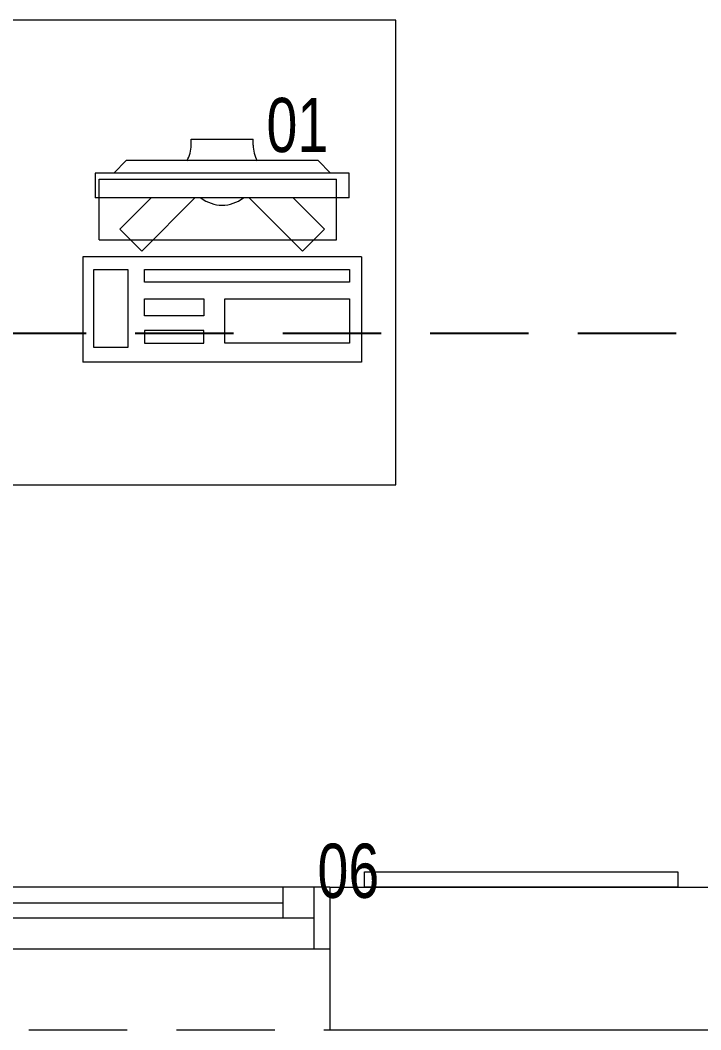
# Model space of a CAD drawing. Header units: inches. Extents: x -12418 to 242017, y -29325 to 19878.
# Drawn here: x 21263 to 22362, y -13697 to -12067 of the extents above; entities that cross this region are included whole.
import ezdxf

# ---------------------------------------------------------------- set-up
doc = ezdxf.new("R2010")
doc.units = ezdxf.units.IN
doc.header["$LTSCALE"] = 25
doc.header["$MEASUREMENT"] = 0
for name, pattern in [('00-Ground Floor$0$HIDDEN', [9.525, 6.35, -3.175]), ('DASHDOT', [25.4, 12.7, -6.35, 0, -6.35]), ('HIDDEN', [9.525, 6.35, -3.175])]:
    doc.linetypes.add(name, pattern=pattern)
for name, color, linetype, lineweight in [('00-Ground Floor$0$72_EGR_EQP_TAG', 142, 'Continuous', 5), ('00-Ground Floor$0$Aluminum', 251, 'Continuous', 5), ('00-Ground Floor$0$LOADING', 253, 'Continuous', 5), ('00-Ground Floor$0$Proj', 251, 'Continuous', 5), ('00-Ground Floor$0$Walls', 251, 'Continuous', 5), ('E-LITE-CLNG-CNDT', 6, 'DASHDOT', 35), ('E-POWR-FLOR-CNDT', 6, 'HIDDEN', 25)]:
    doc.layers.add(name, color=color, linetype=linetype, lineweight=lineweight)
doc.styles.add('00-Ground Floor$0$X3G_ENTITY_257CFD', font='swisscl.ttf', dxfattribs={"height": 200})

# ---------------------------------------------------------------- blocks, each defined once
blk = doc.blocks.new('00-Ground Floor$0$ITCWLS1-P')
at = {"layer": '00-Ground Floor$0$LOADING'}
for p, q in [((-0.17, 0.45), (-0.17, 0)), ((-0.17, 0.45), (0, 0.45)), ((0, 0.45), (0, 0)), ((-0.2651, 0.43, 0), (-0.3051, 0.43, 0)), ((-0.3051, 0.43, 0), (-0.3051, 0.02, 0)), ((-0.2651, 0.43, 0), (-0.2651, 0.02, 0)), ((-0.1496, 0.4305), (-0.1291, 0.4305)), ((-0.1291, 0.4305), (-0.1291, 0.4089)), ((-0.197, 0.4094), (-0.295, 0.4094)), ((-0.295, 0.0264), (-0.295, 0.4094)), ((-0.197, 0.0264), (-0.197, 0.4094)), ((-0.3251, 0.38, 0), (-0.3051, 0.4, 0)), ((-0.3251, 0.38, 0), (-0.3251, 0.07, 0)), ((-0.3503, 0.275), (-0.3596, 0.275)), ((-0.3596, 0.175), (-0.3596, 0.275)), ((-0.3503, 0.175), (-0.3596, 0.175)), ((-0.3251, 0.07, 0), (-0.3051, 0.05, 0)), ((-0.3051, 0.02, 0), (-0.2651, 0.02, 0)), ((-0.197, 0.0264), (-0.295, 0.0264)), ((-0.17, 0), (0, 0))]:
    blk.add_line(p, q, dxfattribs=at)
at = {"layer": '00-Ground Floor$0$LOADING', "extrusion": (2.48281e-10, 3.18408e-10, -1)}
for p, q in [((-0.2651, 0.3395), (-0.2144, 0.3902)), ((-0.1791, 0.3548), (-0.2144, 0.3902)), ((-0.2651, 0.2688), (-0.1791, 0.3548))]:
    blk.add_line(p, q, dxfattribs=at)
at = {"layer": '00-Ground Floor$0$LOADING', "extrusion": (2.48281e-10, -3.18408e-10, -1)}
for p, q in [((-0.2651, 0.1812), (-0.1791, 0.0952)), ((-0.2651, 0.1105), (-0.2144, 0.0598)), ((-0.1791, 0.0952), (-0.2144, 0.0598))]:
    blk.add_line(p, q, dxfattribs=at)
at = {"layer": '00-Ground Floor$0$LOADING'}
for points in [[(-0.1291, 0.4089), (-0.1291, 0.1), (-0.1496, 0.1), (-0.1496, 0.4305)], [(-0.1496, 0.1), (-0.1496, 0.1), (-0.1496, 0.1), (-0.1496, 0.1), (-0.1496, 0.1), (-0.1496, 0.1), (-0.1496, 0.1), (-0.1496, 0.1), (-0.1496, 0.1)], [(-0.1496, 0.1), (-0.1496, 0.1), (-0.1496, 0.1), (-0.1496, 0.1), (-0.1496, 0.1), (-0.1496, 0.1), (-0.1496, 0.1), (-0.1496, 0.1), (-0.1496, 0.1), (-0.1496, 0.1), (-0.1496, 0.1), (-0.1496, 0.1), (-0.1496, 0.1), (-0.1496, 0.1), (-0.1496, 0.1), (-0.1496, 0.1), (-0.1496, 0.1), (-0.1496, 0.1)], [(-0.1496, 0.1), (-0.1496, 0.1), (-0.1496, 0.1), (-0.1496, 0.1), (-0.1496, 0.1), (-0.1496, 0.1), (-0.1496, 0.1), (-0.1496, 0.1), (-0.1496, 0.1), (-0.1496, 0.1)], [(-0.1496, 0.1), (-0.1496, 0.1), (-0.1496, 0.1), (-0.1496, 0.1), (-0.1496, 0.1), (-0.1496, 0.1), (-0.1496, 0.1)], [(-0.1496, 0.1), (-0.1496, 0.1), (-0.1496, 0.1), (-0.1496, 0.1), (-0.1496, 0.1), (-0.1496, 0.1), (-0.1496, 0.1), (-0.1496, 0.1), (-0.1496, 0.1), (-0.1496, 0.1)], [(-0.1496, 0.1), (-0.1496, 0.1), (-0.1496, 0.1), (-0.1496, 0.1), (-0.1496, 0.1), (-0.1496, 0.1), (-0.1496, 0.1), (-0.1496, 0.1), (-0.1496, 0.1), (-0.1496, 0.1), (-0.1496, 0.1), (-0.1496, 0.1), (-0.1496, 0.1), (-0.1496, 0.1), (-0.1496, 0.1)], [(-0.1496, 0.1), (-0.1496, 0.1), (-0.1496, 0.1), (-0.1496, 0.1), (-0.1496, 0.1), (-0.1496, 0.1), (-0.1496, 0.1), (-0.1496, 0.1), (-0.1496, 0.1), (-0.1496, 0.1)], [(-0.1496, 0.1), (-0.1496, 0.1), (-0.1496, 0.1), (-0.1496, 0.1), (-0.1496, 0.1), (-0.1496, 0.1), (-0.1496, 0.1), (-0.1496, 0.1), (-0.1496, 0.1), (-0.1496, 0.1)], [(-0.1496, 0.1), (-0.1496, 0.1), (-0.1496, 0.1), (-0.1496, 0.1), (-0.1496, 0.1), (-0.1496, 0.1), (-0.1496, 0.1), (-0.1496, 0.1), (-0.1496, 0.1), (-0.1496, 0.1), (-0.1496, 0.1), (-0.1496, 0.1), (-0.1496, 0.1), (-0.1496, 0.1), (-0.1496, 0.1), (-0.1496, 0.1), (-0.1496, 0.1), (-0.1496, 0.1), (-0.1496, 0.1), (-0.1496, 0.1), (-0.1496, 0.1), (-0.1496, 0.1), (-0.1496, 0.1), (-0.1496, 0.1), (-0.1496, 0.1), (-0.1496, 0.1), (-0.1496, 0.1), (-0.1496, 0.1), (-0.1496, 0.1), (-0.1496, 0.1), (-0.1496, 0.1), (-0.1496, 0.1), (-0.1496, 0.1), (-0.1496, 0.1), (-0.1496, 0.1), (-0.1496, 0.1), (-0.1496, 0.1), (-0.1496, 0.1), (-0.1496, 0.1), (-0.1496, 0.1), (-0.1496, 0.1), (-0.1496, 0.1), (-0.1496, 0.1), (-0.1496, 0.1), (-0.1496, 0.1), (-0.1496, 0.1), (-0.1496, 0.1), (-0.1496, 0.1), (-0.1496, 0.1), (-0.1496, 0.1), (-0.1496, 0.1), (-0.1496, 0.1), (-0.1496, 0.1), (-0.1496, 0.1)], [(-0.1496, 0.1), (-0.1496, 0.1), (-0.1496, 0.1), (-0.1496, 0.1), (-0.1496, 0.1), (-0.1496, 0.1), (-0.1496, 0.1), (-0.1496, 0.1), (-0.1496, 0.1), (-0.1496, 0.1), (-0.1496, 0.1), (-0.1496, 0.1), (-0.1496, 0.1), (-0.1496, 0.1), (-0.1496, 0.1), (-0.1496, 0.1), (-0.1496, 0.1), (-0.1496, 0.1), (-0.1496, 0.1), (-0.1496, 0.1), (-0.1496, 0.1), (-0.1496, 0.1), (-0.1496, 0.1), (-0.1496, 0.1), (-0.1496, 0.1), (-0.1496, 0.1), (-0.1496, 0.1), (-0.1496, 0.1), (-0.1496, 0.1), (-0.1496, 0.1), (-0.1496, 0.1), (-0.1496, 0.1), (-0.1496, 0.1), (-0.1496, 0.1), (-0.1496, 0.1), (-0.1496, 0.1), (-0.1496, 0.1), (-0.1496, 0.1), (-0.1496, 0.1), (-0.1496, 0.1), (-0.1496, 0.1), (-0.1496, 0.1), (-0.1496, 0.1), (-0.1496, 0.1), (-0.1496, 0.1), (-0.1496, 0.1), (-0.1496, 0.1), (-0.1496, 0.1), (-0.1496, 0.1), (-0.1496, 0.1), (-0.1496, 0.1), (-0.1496, 0.1), (-0.1496, 0.1), (-0.1496, 0.1), (-0.1496, 0.1), (-0.1496, 0.1), (-0.1496, 0.1), (-0.1496, 0.1), (-0.1496, 0.1), (-0.1496, 0.1), (-0.1496, 0.1), (-0.1496, 0.1), (-0.1496, 0.1), (-0.1496, 0.1), (-0.1496, 0.1), (-0.1496, 0.1), (-0.1496, 0.1), (-0.1496, 0.1), (-0.1496, 0.1), (-0.1496, 0.1), (-0.1496, 0.1), (-0.1496, 0.1), (-0.1496, 0.1), (-0.1496, 0.1), (-0.1496, 0.1), (-0.1496, 0.1), (-0.1496, 0.1), (-0.1496, 0.1), (-0.1496, 0.1), (-0.1496, 0.1), (-0.1496, 0.1), (-0.1496, 0.1), (-0.1496, 0.1), (-0.1496, 0.1), (-0.1496, 0.1), (-0.1496, 0.1), (-0.1496, 0.1), (-0.1496, 0.1), (-0.1496, 0.1)], [(-0.1496, 0.1), (-0.1496, 0.1), (-0.1496, 0.1), (-0.1496, 0.1), (-0.1496, 0.1), (-0.1496, 0.1), (-0.1496, 0.1), (-0.1496, 0.1), (-0.1496, 0.1), (-0.1496, 0.1), (-0.1496, 0.1), (-0.1496, 0.1)], [(-0.1496, 0.1), (-0.1496, 0.1), (-0.1496, 0.1), (-0.1496, 0.1), (-0.1496, 0.1), (-0.1496, 0.1), (-0.1496, 0.1)], [(-0.1496, 0.1), (-0.1496, 0.1), (-0.1496, 0.1), (-0.1496, 0.1), (-0.1496, 0.1), (-0.1496, 0.1), (-0.1496, 0.1), (-0.1496, 0.1), (-0.1496, 0.1), (-0.1496, 0.1), (-0.1496, 0.1), (-0.1496, 0.1), (-0.1496, 0.1), (-0.1496, 0.1), (-0.1496, 0.1), (-0.1496, 0.1), (-0.1496, 0.1)], [(-0.1496, 0.1), (-0.1496, 0.1), (-0.1496, 0.1), (-0.1496, 0.1), (-0.1496, 0.1), (-0.1496, 0.1), (-0.1496, 0.1), (-0.1496, 0.1), (-0.1496, 0.1), (-0.1496, 0.1), (-0.1496, 0.1), (-0.1496, 0.1), (-0.1496, 0.1), (-0.1496, 0.1), (-0.1496, 0.1), (-0.1496, 0.1), (-0.1496, 0.1), (-0.1496, 0.1), (-0.1496, 0.1), (-0.1496, 0.1), (-0.1496, 0.1), (-0.1496, 0.1), (-0.1496, 0.1), (-0.1496, 0.1), (-0.1496, 0.1), (-0.1496, 0.1), (-0.1496, 0.1), (-0.1496, 0.1), (-0.1496, 0.1), (-0.1496, 0.1), (-0.1496, 0.1), (-0.1496, 0.1), (-0.1496, 0.1), (-0.1496, 0.1), (-0.1496, 0.1), (-0.1496, 0.1), (-0.1496, 0.1), (-0.1496, 0.1), (-0.1496, 0.1), (-0.1496, 0.1), (-0.1496, 0.1), (-0.1496, 0.1), (-0.1496, 0.1), (-0.1496, 0.1), (-0.1496, 0.1), (-0.1496, 0.1), (-0.1496, 0.1), (-0.1496, 0.1), (-0.1496, 0.1), (-0.1496, 0.1), (-0.1496, 0.1), (-0.1496, 0.1), (-0.1496, 0.1), (-0.1496, 0.1), (-0.1496, 0.1), (-0.1496, 0.1), (-0.1496, 0.1), (-0.1496, 0.1), (-0.1496, 0.1), (-0.1496, 0.1), (-0.1496, 0.1), (-0.1496, 0.1), (-0.1496, 0.1), (-0.1496, 0.1), (-0.1496, 0.1), (-0.1496, 0.1), (-0.1496, 0.1), (-0.1496, 0.1), (-0.1496, 0.1), (-0.1496, 0.1), (-0.1496, 0.1), (-0.1496, 0.1), (-0.1496, 0.1), (-0.1496, 0.1), (-0.1496, 0.1), (-0.1496, 0.1), (-0.1496, 0.1), (-0.1496, 0.1), (-0.1496, 0.1), (-0.1496, 0.1), (-0.1496, 0.1), (-0.1496, 0.1), (-0.1496, 0.1), (-0.1496, 0.1), (-0.1496, 0.1), (-0.1496, 0.1), (-0.1496, 0.1), (-0.1496, 0.1), (-0.1496, 0.1), (-0.1496, 0.1), (-0.1496, 0.1), (-0.1496, 0.1), (-0.1496, 0.1), (-0.1496, 0.1), (-0.1496, 0.1), (-0.1496, 0.1), (-0.1496, 0.1), (-0.1496, 0.1), (-0.1496, 0.1), (-0.1496, 0.1), (-0.1496, 0.1), (-0.1496, 0.1), (-0.1496, 0.1), (-0.1496, 0.1), (-0.1496, 0.1), (-0.1496, 0.1), (-0.1496, 0.1), (-0.1496, 0.1), (-0.1496, 0.1), (-0.1496, 0.1), (-0.1496, 0.1)], [(-0.1496, 0.1), (-0.1496, 0.1), (-0.1496, 0.1), (-0.1496, 0.1), (-0.1496, 0.1), (-0.1496, 0.1), (-0.1496, 0.1), (-0.1496, 0.1)]]:
    blk.add_lwpolyline(points, dxfattribs=at)
for points in [[(-0.1019, 0.4305), (-0.0304, 0.4305), (-0.0304, 0.2294), (-0.1019, 0.2294)], [(-0.1019, 0.1954), (-0.0747, 0.1954), (-0.0747, 0.1), (-0.1019, 0.1)], [(-0.0304, 0.1954), (-0.0508, 0.1954), (-0.0508, 0.1), (-0.0304, 0.1)], [(-0.1496, 0.1), (-0.1496, 0.1), (-0.1496, 0.1), (-0.1496, 0.1), (-0.1496, 0.1), (-0.1496, 0.1), (-0.1496, 0.1), (-0.1496, 0.1), (-0.1496, 0.1), (-0.1496, 0.1), (-0.1496, 0.1), (-0.1496, 0.1), (-0.1496, 0.1), (-0.1496, 0.1), (-0.1496, 0.1), (-0.1496, 0.1), (-0.1496, 0.1), (-0.1496, 0.1), (-0.1496, 0.1), (-0.1496, 0.1), (-0.1496, 0.1), (-0.1496, 0.1), (-0.1496, 0.1), (-0.1496, 0.1), (-0.1496, 0.1), (-0.1496, 0.1), (-0.1496, 0.1), (-0.1496, 0.1), (-0.1496, 0.1), (-0.1496, 0.1), (-0.1496, 0.1), (-0.1496, 0.1), (-0.1496, 0.1), (-0.1496, 0.1), (-0.1496, 0.1), (-0.1496, 0.1), (-0.1496, 0.1), (-0.1496, 0.1), (-0.1496, 0.1), (-0.1496, 0.1), (-0.1496, 0.1), (-0.1496, 0.1), (-0.1496, 0.1), (-0.1496, 0.1), (-0.1496, 0.1), (-0.1496, 0.1), (-0.1496, 0.1), (-0.1496, 0.1), (-0.1496, 0.1), (-0.1496, 0.1), (-0.1496, 0.1), (-0.1496, 0.1), (-0.1496, 0.1), (-0.1496, 0.1), (-0.1496, 0.1), (-0.1496, 0.1), (-0.1496, 0.1), (-0.1496, 0.1), (-0.1496, 0.1), (-0.1496, 0.1), (-0.1496, 0.1), (-0.1496, 0.1), (-0.1496, 0.1), (-0.1496, 0.1), (-0.1496, 0.1), (-0.1496, 0.1), (-0.1496, 0.1), (-0.1496, 0.1), (-0.1496, 0.1), (-0.1496, 0.1), (-0.1496, 0.1), (-0.1496, 0.1), (-0.1496, 0.1), (-0.1496, 0.1), (-0.1496, 0.1), (-0.1496, 0.1), (-0.1496, 0.1), (-0.1496, 0.1), (-0.1496, 0.1), (-0.1496, 0.1), (-0.1496, 0.1), (-0.1496, 0.1), (-0.1496, 0.1), (-0.1496, 0.1), (-0.1496, 0.1), (-0.1496, 0.1), (-0.1496, 0.1), (-0.1496, 0.1), (-0.1496, 0.1), (-0.1496, 0.1), (-0.1496, 0.1), (-0.1496, 0.1), (-0.1496, 0.1), (-0.1496, 0.1), (-0.1496, 0.1), (-0.1496, 0.1), (-0.1496, 0.1), (-0.1496, 0.1), (-0.1496, 0.1), (-0.1496, 0.1), (-0.1496, 0.1), (-0.1496, 0.1), (-0.1496, 0.1), (-0.1496, 0.1), (-0.1496, 0.1), (-0.1496, 0.1), (-0.1496, 0.1), (-0.1496, 0.1), (-0.1496, 0.1), (-0.1496, 0.1), (-0.1496, 0.1), (-0.1496, 0.1), (-0.1496, 0.1), (-0.1496, 0.1), (-0.1496, 0.1), (-0.1496, 0.1), (-0.1496, 0.1), (-0.1496, 0.1), (-0.1496, 0.1), (-0.1496, 0.1), (-0.1496, 0.1), (-0.1496, 0.1), (-0.1496, 0.1), (-0.1496, 0.1), (-0.1496, 0.1), (-0.1496, 0.1), (-0.1496, 0.1), (-0.1496, 0.1), (-0.1496, 0.1), (-0.1496, 0.1), (-0.1496, 0.1), (-0.1496, 0.1), (-0.1496, 0.1), (-0.1496, 0.1), (-0.1496, 0.1), (-0.1496, 0.1), (-0.1496, 0.1), (-0.1496, 0.1), (-0.1496, 0.1), (-0.1496, 0.1), (-0.1496, 0.1), (-0.1496, 0.1), (-0.1496, 0.1), (-0.1496, 0.1), (-0.1496, 0.1), (-0.1496, 0.1), (-0.1496, 0.1), (-0.1496, 0.1), (-0.1496, 0.1), (-0.1496, 0.1), (-0.1496, 0.1), (-0.1496, 0.1), (-0.1496, 0.1), (-0.1496, 0.1), (-0.1496, 0.1), (-0.1496, 0.1), (-0.1496, 0.1), (-0.1496, 0.1), (-0.1496, 0.1), (-0.1496, 0.1), (-0.1496, 0.1), (-0.1496, 0.1), (-0.1496, 0.1), (-0.1496, 0.1), (-0.1496, 0.1), (-0.1496, 0.1), (-0.1496, 0.1), (-0.1496, 0.1), (-0.1496, 0.1), (-0.1496, 0.1), (-0.1496, 0.1), (-0.1496, 0.1), (-0.1496, 0.1), (-0.1496, 0.1), (-0.1496, 0.1), (-0.1496, 0.1), (-0.1496, 0.1), (-0.1496, 0.1), (-0.1496, 0.1), (-0.1496, 0.1), (-0.1496, 0.1), (-0.1496, 0.1), (-0.1496, 0.1), (-0.1496, 0.1), (-0.1496, 0.1), (-0.1496, 0.1), (-0.1496, 0.1), (-0.1496, 0.1), (-0.1496, 0.1), (-0.1496, 0.1), (-0.1496, 0.1), (-0.1496, 0.1), (-0.1496, 0.1), (-0.1496, 0.1), (-0.1496, 0.1), (-0.1496, 0.1), (-0.1496, 0.1), (-0.1496, 0.1), (-0.1496, 0.1), (-0.1496, 0.1), (-0.1496, 0.1), (-0.1496, 0.1), (-0.1496, 0.1), (-0.1496, 0.1), (-0.1496, 0.1), (-0.1496, 0.1), (-0.1496, 0.1), (-0.1496, 0.1), (-0.1496, 0.1), (-0.1496, 0.1), (-0.1496, 0.1), (-0.1496, 0.1), (-0.1496, 0.1), (-0.1496, 0.1), (-0.1496, 0.1), (-0.1496, 0.1), (-0.1496, 0.1), (-0.1496, 0.1), (-0.1496, 0.1), (-0.1496, 0.1), (-0.1496, 0.1), (-0.1496, 0.1), (-0.1496, 0.1), (-0.1496, 0.1), (-0.1496, 0.1), (-0.1496, 0.1), (-0.1496, 0.1), (-0.1496, 0.1), (-0.1496, 0.1), (-0.1496, 0.1), (-0.1496, 0.1), (-0.1496, 0.1), (-0.1496, 0.1), (-0.1496, 0.1), (-0.1496, 0.1), (-0.1496, 0.1), (-0.1496, 0.1), (-0.1496, 0.1), (-0.1496, 0.1), (-0.1496, 0.1), (-0.1496, 0.1), (-0.1496, 0.1), (-0.1496, 0.1), (-0.1496, 0.1), (-0.1496, 0.1), (-0.1496, 0.1), (-0.1496, 0.1), (-0.1496, 0.1), (-0.1496, 0.1), (-0.1496, 0.1), (-0.1496, 0.1), (-0.1496, 0.1), (-0.1496, 0.1), (-0.1496, 0.1), (-0.1496, 0.1), (-0.1496, 0.1), (-0.1496, 0.1), (-0.1496, 0.1), (-0.1496, 0.1), (-0.1496, 0.1), (-0.1496, 0.1), (-0.1496, 0.1), (-0.1496, 0.1), (-0.1496, 0.1), (-0.1496, 0.1), (-0.1496, 0.1), (-0.1496, 0.1), (-0.1496, 0.1), (-0.1496, 0.1), (-0.1496, 0.1), (-0.1496, 0.1), (-0.1496, 0.1), (-0.1496, 0.1), (-0.1496, 0.1), (-0.1496, 0.1), (-0.1496, 0.1), (-0.1496, 0.1)], [(-0.1496, 0.1), (-0.1496, 0.1), (-0.1496, 0.1), (-0.1496, 0.1), (-0.1496, 0.1), (-0.1496, 0.1), (-0.1496, 0.1), (-0.1496, 0.1), (-0.1496, 0.1), (-0.1496, 0.1), (-0.1496, 0.1), (-0.1496, 0.1), (-0.1496, 0.1), (-0.1496, 0.1), (-0.1496, 0.1), (-0.1496, 0.1), (-0.1496, 0.1), (-0.1496, 0.1), (-0.1496, 0.1), (-0.1496, 0.1), (-0.1496, 0.1), (-0.1496, 0.1), (-0.1496, 0.1), (-0.1496, 0.1), (-0.1496, 0.1), (-0.1496, 0.1), (-0.1496, 0.1), (-0.1496, 0.1), (-0.1496, 0.1), (-0.1496, 0.1), (-0.1496, 0.1), (-0.1496, 0.1), (-0.1496, 0.1), (-0.1496, 0.1), (-0.1496, 0.1), (-0.1496, 0.1), (-0.1496, 0.1), (-0.1496, 0.1), (-0.1496, 0.1), (-0.1496, 0.1), (-0.1496, 0.1), (-0.1496, 0.1), (-0.1496, 0.1), (-0.1496, 0.1), (-0.1496, 0.1), (-0.1496, 0.1), (-0.1496, 0.1), (-0.1496, 0.1), (-0.1496, 0.1), (-0.1496, 0.1), (-0.1496, 0.1), (-0.1496, 0.1), (-0.1496, 0.1), (-0.1496, 0.1), (-0.1496, 0.1), (-0.1496, 0.1), (-0.1496, 0.1), (-0.1496, 0.1), (-0.1496, 0.1), (-0.1496, 0.1), (-0.1496, 0.1), (-0.1496, 0.1), (-0.1496, 0.1), (-0.1496, 0.1), (-0.1496, 0.1), (-0.1496, 0.1), (-0.1496, 0.1), (-0.1496, 0.1), (-0.1496, 0.1), (-0.1496, 0.1), (-0.1496, 0.1), (-0.1496, 0.1), (-0.1496, 0.1), (-0.1496, 0.1), (-0.1496, 0.1), (-0.1496, 0.1), (-0.1496, 0.1), (-0.1496, 0.1), (-0.1496, 0.1), (-0.1496, 0.1), (-0.1496, 0.1), (-0.1496, 0.1), (-0.1496, 0.1), (-0.1496, 0.1), (-0.1496, 0.1), (-0.1496, 0.1), (-0.1496, 0.1), (-0.1496, 0.1), (-0.1496, 0.1), (-0.1496, 0.1), (-0.1496, 0.1), (-0.1496, 0.1), (-0.1496, 0.1), (-0.1496, 0.1), (-0.1496, 0.1), (-0.1496, 0.1), (-0.1496, 0.1), (-0.1496, 0.1), (-0.1496, 0.1), (-0.1496, 0.1), (-0.1496, 0.1), (-0.1496, 0.1), (-0.1496, 0.1), (-0.1496, 0.1), (-0.1496, 0.1), (-0.1496, 0.1), (-0.1496, 0.1), (-0.1496, 0.1), (-0.1496, 0.1), (-0.1496, 0.1), (-0.1496, 0.1), (-0.1496, 0.1), (-0.1496, 0.1), (-0.1496, 0.1), (-0.1496, 0.1), (-0.1496, 0.1), (-0.1496, 0.1), (-0.1496, 0.1), (-0.1496, 0.1), (-0.1496, 0.1), (-0.1496, 0.1), (-0.1496, 0.1), (-0.1496, 0.1), (-0.1496, 0.1), (-0.1496, 0.1), (-0.1496, 0.1), (-0.1496, 0.1), (-0.1496, 0.1), (-0.1496, 0.1), (-0.1496, 0.1), (-0.1496, 0.1), (-0.1496, 0.1), (-0.1496, 0.1), (-0.1496, 0.1), (-0.1496, 0.1), (-0.1496, 0.1), (-0.1496, 0.1), (-0.1496, 0.1), (-0.1496, 0.1), (-0.1496, 0.1), (-0.1496, 0.1), (-0.1496, 0.1), (-0.1496, 0.1), (-0.1496, 0.1), (-0.1496, 0.1), (-0.1496, 0.1), (-0.1496, 0.1), (-0.1496, 0.1), (-0.1496, 0.1), (-0.1496, 0.1), (-0.1496, 0.1), (-0.1496, 0.1), (-0.1496, 0.1), (-0.1496, 0.1), (-0.1496, 0.1), (-0.1496, 0.1), (-0.1496, 0.1), (-0.1496, 0.1), (-0.1496, 0.1), (-0.1496, 0.1), (-0.1496, 0.1), (-0.1496, 0.1), (-0.1496, 0.1), (-0.1496, 0.1), (-0.1496, 0.1), (-0.1496, 0.1), (-0.1496, 0.1), (-0.1496, 0.1), (-0.1496, 0.1), (-0.1496, 0.1), (-0.1496, 0.1), (-0.1496, 0.1), (-0.1496, 0.1), (-0.1496, 0.1), (-0.1496, 0.1), (-0.1496, 0.1), (-0.1496, 0.1), (-0.1496, 0.1), (-0.1496, 0.1), (-0.1496, 0.1), (-0.1496, 0.1), (-0.1496, 0.1), (-0.1496, 0.1), (-0.1496, 0.1), (-0.1496, 0.1), (-0.1496, 0.1), (-0.1496, 0.1), (-0.1496, 0.1), (-0.1496, 0.1), (-0.1496, 0.1), (-0.1496, 0.1), (-0.1496, 0.1), (-0.1496, 0.1), (-0.1496, 0.1), (-0.1496, 0.1), (-0.1496, 0.1), (-0.1496, 0.1), (-0.1496, 0.1), (-0.1496, 0.1), (-0.1496, 0.1), (-0.1496, 0.1), (-0.1496, 0.1), (-0.1496, 0.1), (-0.1496, 0.1), (-0.1496, 0.1), (-0.1496, 0.1), (-0.1496, 0.1), (-0.1496, 0.1), (-0.1496, 0.1), (-0.1496, 0.1), (-0.1496, 0.1), (-0.1496, 0.1), (-0.1496, 0.1), (-0.1496, 0.1)], [(-0.1496, 0.1), (-0.1496, 0.1), (-0.1496, 0.1), (-0.1496, 0.1), (-0.1496, 0.1), (-0.1496, 0.1), (-0.1496, 0.1), (-0.1496, 0.1), (-0.1496, 0.1), (-0.1496, 0.1), (-0.1496, 0.1), (-0.1496, 0.1), (-0.1496, 0.1), (-0.1496, 0.1), (-0.1496, 0.1), (-0.1496, 0.1), (-0.1496, 0.1), (-0.1496, 0.1), (-0.1496, 0.1), (-0.1496, 0.1), (-0.1496, 0.1), (-0.1496, 0.1), (-0.1496, 0.1), (-0.1496, 0.1), (-0.1496, 0.1), (-0.1496, 0.1), (-0.1496, 0.1), (-0.1496, 0.1), (-0.1496, 0.1), (-0.1496, 0.1), (-0.1496, 0.1), (-0.1496, 0.1), (-0.1496, 0.1), (-0.1496, 0.1), (-0.1496, 0.1), (-0.1496, 0.1), (-0.1496, 0.1), (-0.1496, 0.1), (-0.1496, 0.1), (-0.1496, 0.1), (-0.1496, 0.1), (-0.1496, 0.1), (-0.1496, 0.1), (-0.1496, 0.1), (-0.1496, 0.1), (-0.1496, 0.1), (-0.1496, 0.1), (-0.1496, 0.1), (-0.1496, 0.1), (-0.1496, 0.1), (-0.1496, 0.1), (-0.1496, 0.1), (-0.1496, 0.1), (-0.1496, 0.1), (-0.1496, 0.1), (-0.1496, 0.1), (-0.1496, 0.1), (-0.1496, 0.1), (-0.1496, 0.1), (-0.1496, 0.1), (-0.1496, 0.1), (-0.1496, 0.1), (-0.1496, 0.1), (-0.1496, 0.1), (-0.1496, 0.1), (-0.1496, 0.1), (-0.1496, 0.1), (-0.1496, 0.1), (-0.1496, 0.1), (-0.1496, 0.1), (-0.1496, 0.1), (-0.1496, 0.1), (-0.1496, 0.1), (-0.1496, 0.1), (-0.1496, 0.1), (-0.1496, 0.1), (-0.1496, 0.1), (-0.1496, 0.1), (-0.1496, 0.1), (-0.1496, 0.1), (-0.1496, 0.1), (-0.1496, 0.1), (-0.1496, 0.1), (-0.1496, 0.1), (-0.1496, 0.1), (-0.1496, 0.1), (-0.1496, 0.1), (-0.1496, 0.1), (-0.1496, 0.1), (-0.1496, 0.1), (-0.1496, 0.1), (-0.1496, 0.1), (-0.1496, 0.1), (-0.1496, 0.1), (-0.1496, 0.1), (-0.1496, 0.1), (-0.1496, 0.1), (-0.1496, 0.1), (-0.1496, 0.1), (-0.1496, 0.1), (-0.1496, 0.1), (-0.1496, 0.1), (-0.1496, 0.1), (-0.1496, 0.1), (-0.1496, 0.1), (-0.1496, 0.1), (-0.1496, 0.1), (-0.1496, 0.1), (-0.1496, 0.1), (-0.1496, 0.1), (-0.1496, 0.1), (-0.1496, 0.1), (-0.1496, 0.1), (-0.1496, 0.1), (-0.1496, 0.1), (-0.1496, 0.1), (-0.1496, 0.1), (-0.1496, 0.1), (-0.1496, 0.1), (-0.1496, 0.1), (-0.1496, 0.1), (-0.1496, 0.1), (-0.1496, 0.1), (-0.1496, 0.1), (-0.1496, 0.1), (-0.1496, 0.1), (-0.1496, 0.1), (-0.1496, 0.1), (-0.1496, 0.1), (-0.1496, 0.1), (-0.1496, 0.1), (-0.1496, 0.1), (-0.1496, 0.1), (-0.1496, 0.1), (-0.1496, 0.1), (-0.1496, 0.1), (-0.1496, 0.1), (-0.1496, 0.1), (-0.1496, 0.1), (-0.1496, 0.1), (-0.1496, 0.1), (-0.1496, 0.1), (-0.1496, 0.1), (-0.1496, 0.1), (-0.1496, 0.1), (-0.1496, 0.1), (-0.1496, 0.1), (-0.1496, 0.1), (-0.1496, 0.1), (-0.1496, 0.1), (-0.1496, 0.1), (-0.1496, 0.1), (-0.1496, 0.1), (-0.1496, 0.1), (-0.1496, 0.1), (-0.1496, 0.1), (-0.1496, 0.1), (-0.1496, 0.1), (-0.1496, 0.1), (-0.1496, 0.1), (-0.1496, 0.1), (-0.1496, 0.1), (-0.1496, 0.1), (-0.1496, 0.1), (-0.1496, 0.1), (-0.1496, 0.1), (-0.1496, 0.1), (-0.1496, 0.1), (-0.1496, 0.1), (-0.1496, 0.1), (-0.1496, 0.1), (-0.1496, 0.1), (-0.1496, 0.1), (-0.1496, 0.1), (-0.1496, 0.1), (-0.1496, 0.1), (-0.1496, 0.1), (-0.1496, 0.1), (-0.1496, 0.1), (-0.1496, 0.1), (-0.1496, 0.1), (-0.1496, 0.1), (-0.1496, 0.1), (-0.1496, 0.1), (-0.1496, 0.1), (-0.1496, 0.1), (-0.1496, 0.1), (-0.1496, 0.1), (-0.1496, 0.1), (-0.1496, 0.1), (-0.1496, 0.1), (-0.1496, 0.1), (-0.1496, 0.1), (-0.1496, 0.1), (-0.1496, 0.1), (-0.1496, 0.1), (-0.1496, 0.1), (-0.1496, 0.1), (-0.1496, 0.1), (-0.1496, 0.1), (-0.1496, 0.1), (-0.1496, 0.1), (-0.1496, 0.1), (-0.1496, 0.1), (-0.1496, 0.1), (-0.1496, 0.1), (-0.1496, 0.1), (-0.1496, 0.1), (-0.1496, 0.1), (-0.1496, 0.1), (-0.1496, 0.1), (-0.1496, 0.1), (-0.1496, 0.1), (-0.1496, 0.1), (-0.1496, 0.1), (-0.1496, 0.1), (-0.1496, 0.1), (-0.1496, 0.1), (-0.1496, 0.1)], [(-0.1496, 0.0727), (-0.0236, 0.0727), (-0.0236, 0.0182), (-0.1496, 0.0182)]]:
    blk.add_lwpolyline(points, close=True, dxfattribs=at)
for centre, radius, start, end in [((-0.3503, 0.325), 0.05, 270, 300.3093), ((-0.3089, 0.225), 0.0556, 321.9431, 38.0569), ((-0.3503, 0.125), 0.05, 59.6907, 90)]:
    blk.add_arc(centre, radius, start, end, dxfattribs=at)
blk = doc.blocks.new('00-Ground Floor')
at = {"layer": '00-Ground Floor$0$Aluminum'}
for p, q in [((21762.9, -13467.4, 0), (20562.9, -13467.4, 0)), ((21687.9, -13517.4, 0), (21687.9, -13467.4, 0)), ((21737.9, -13567.4, 0), (21737.9, -13467.4, 0)), ((20637.9, -13492.4, 0), (21687.9, -13492.4, 0)), ((21737.9, -13517.4, 0), (20587.9, -13517.4, 0)), ((21762.9, -13567.4, 0), (20562.9, -13567.4, 0))]:
    blk.add_line(p, q, dxfattribs=at)
at = {"layer": '00-Ground Floor$0$LOADING', "elevation": 0}
blk.add_lwpolyline([(21869.7, -12817.4), (21869.7, -12067.4), (20369.7, -12067.4), (20369.7, -12817.4)], close=True, dxfattribs=at)
blk.add_lwpolyline([(22324.9, -13442.4), (22324.9, -13467.4), (21818.9, -13467.4), (21818.9, -13442.4), (22324.9, -13442.4)], dxfattribs=at)
at = {"layer": '00-Ground Floor$0$Proj', "linetype": '00-Ground Floor$0$HIDDEN'}
blk.add_line((20562.9, -13697.4, 0), (21762.9, -13697.4, 0), dxfattribs=at)
at = {"layer": '00-Ground Floor$0$Walls'}
for p, q in [((21762.9, -13467.4, 0), (23849.5, -13467.4, 0)), ((21762.9, -13467.4, 0), (21762.9, -13697.4, 0)), ((21762.9, -13697.4, 0), (25633.2, -13697.4, 0))]:
    blk.add_line(p, q, dxfattribs=at)
at = {"layer": '00-Ground Floor$0$LOADING', "extrusion": (1.93991e-16, -8.01373e-06, 1), "xscale": 1000.000000000006, "yscale": 1000.000000000006, "zscale": 1000.000000000006, "rotation": 270}
blk.add_blockref('00-Ground Floor$0$ITCWLS1-P', (21364.2, -12619.3, 0.1), dxfattribs=at)
at = {"layer": '00-Ground Floor$0$72_EGR_EQP_TAG', "char_height": 87.47, "attachment_point": 2, "style": '00-Ground Floor$0$X3G_ENTITY_257CFD'}
for s, insert in [('01', (21710.7, -12192.9, 0)), ('06', (21793, -13396.9, 0))]:
    blk.add_mtext(s, dxfattribs=dict(at, insert=insert))

msp = doc.modelspace()

# ---------------------------------------------------------------- linework, layer by layer
at = {"layer": 'E-POWR-FLOR-CNDT'}
msp.add_lwpolyline([(19821.5, -12281), (19945.2, -12404.7), (19945.2, -12497.8, 0.414214), (20020.2, -12572.8), (23602, -12572.8), (23725.8, -12449.1)], format="xyb", dxfattribs=at)

# ---------------------------------------------------------------- block references
at = {"layer": 'E-LITE-CLNG-CNDT'}
msp.add_blockref('00-Ground Floor', (0, 0), dxfattribs=at)

doc.saveas('drawing.dxf')
